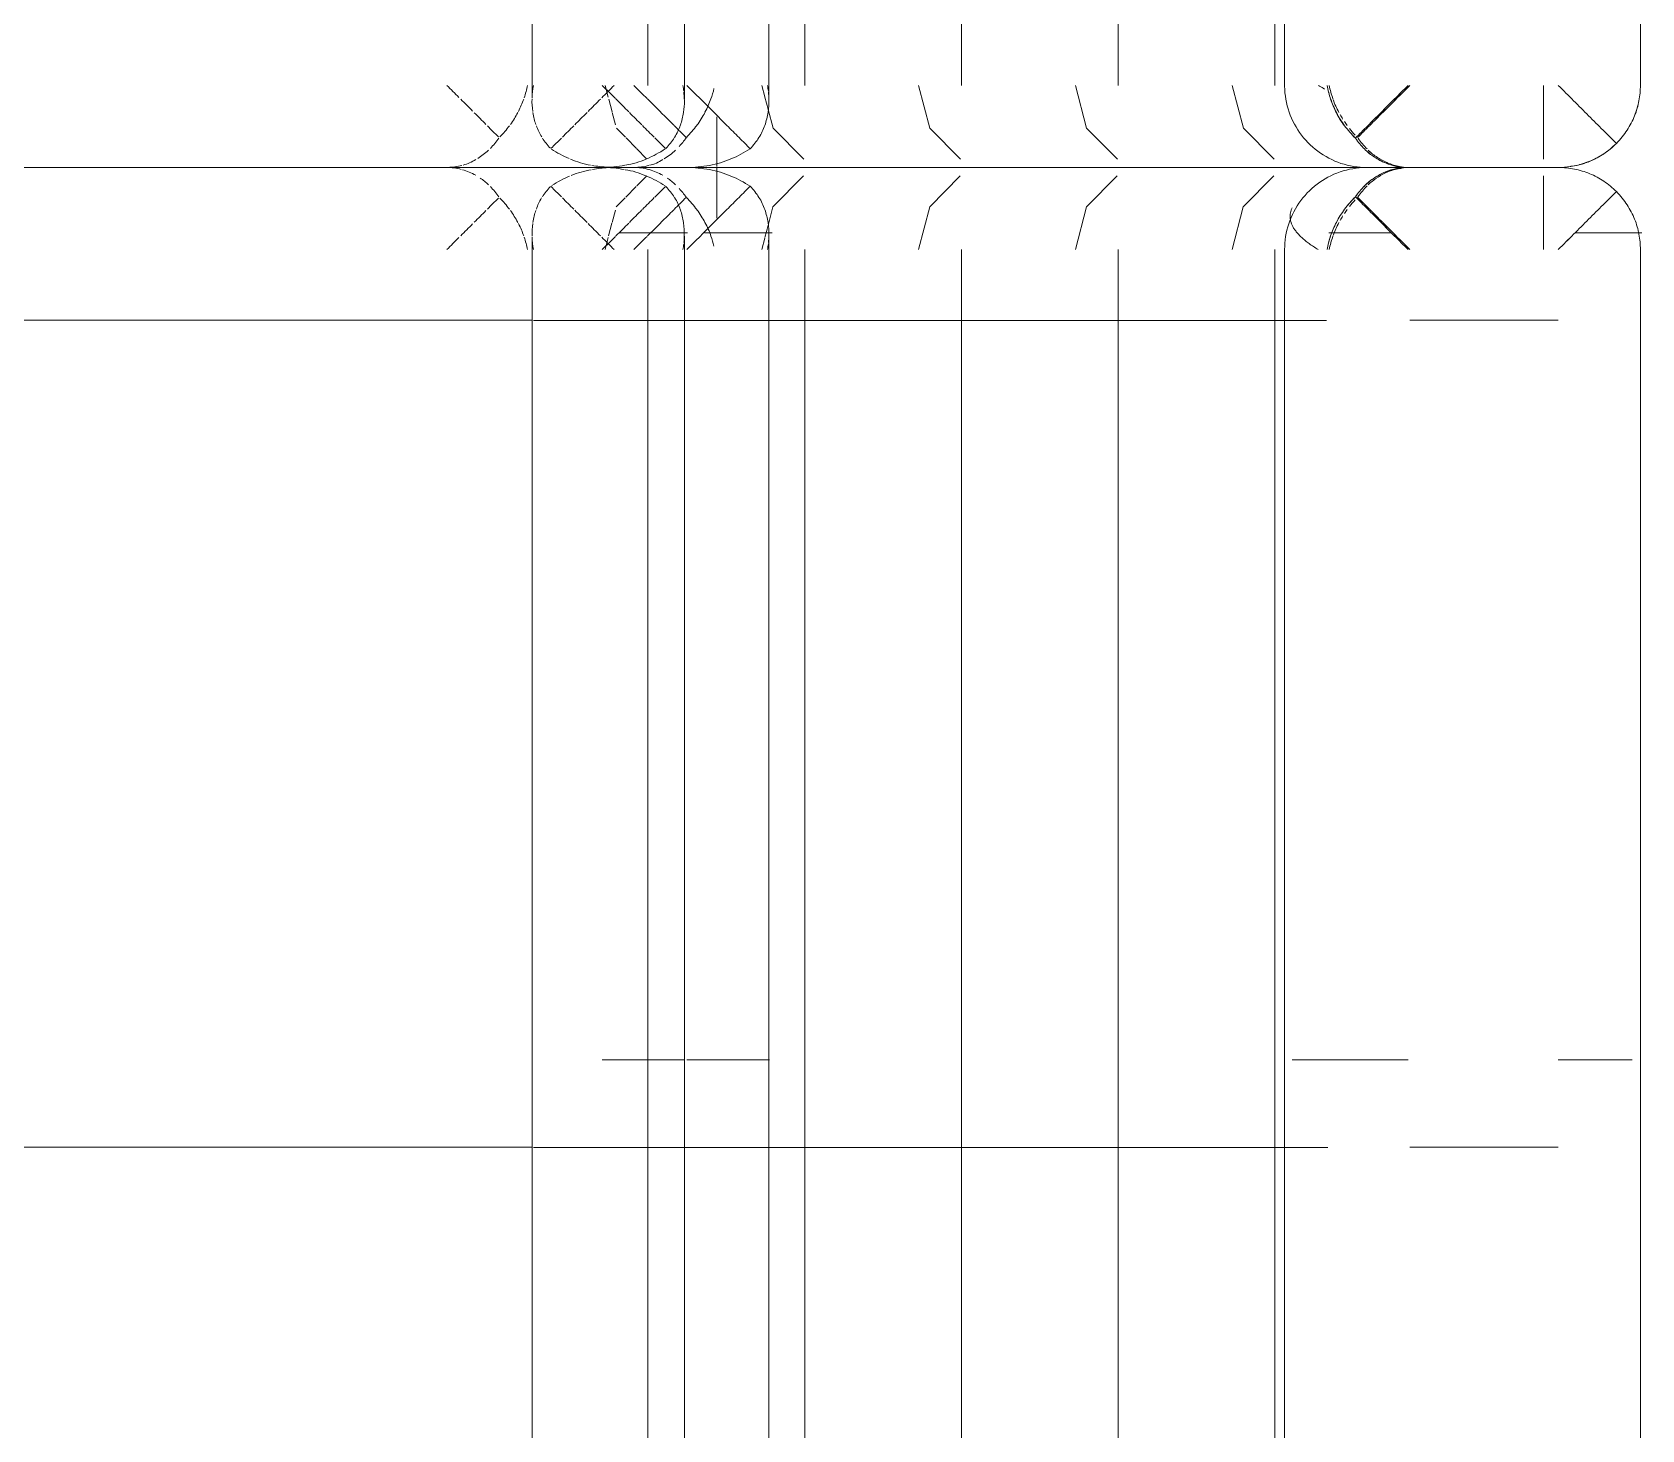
# Model space of a CAD drawing. Header units: inches. Extents: x 11834 to 13024, y -8101 to -6934.
# Drawn here: x 12374.91 to 12389.62, y -7345.53 to -7332.76 of the extents above; entities that cross this region are included whole.
import ezdxf

# ---------------------------------------------------------------- set-up
doc = ezdxf.new("R2010")
doc.units = ezdxf.units.IN
doc.header["$MEASUREMENT"] = 0
doc.layers.add('I-FURN', color=30, linetype='Continuous', lineweight=9)
pattern_1 = [(270, (7274.035, 441.593), (7.554, 5e-16), []), (0, (7274.035, 441.593), (0, 1.432), [])]
pattern_2 = [(270, (7274.035, 12374.912), (7.554, 5e-16), []), (0, (7274.035, 12374.912), (0, 7.554), [])]

# ---------------------------------------------------------------- blocks, each defined once
blk = doc.blocks.new('FP_1_230-FIRST FLOOR POWER _ SIGNAL')
at = {"layer": 'I-FURN'}
for p, q in [((23.586, -11.443), (0.785, -11.443)), ((6.992, -11.802), (6.992, -11.511)), ((14.547, -11.802), (14.547, -11.511)), ((22.101, -11.802), (22.101, -11.511))]:
    blk.add_line(p, q, dxfattribs=at)
blk = doc.blocks.new('FP_1_232-FIRST FLOOR POWER _ SIGNAL')
at = {"layer": 'I-FURN'}
for p, q in [((6.992, -14.333), (6.992, -13.943)), ((14.547, -14.333), (14.547, -13.943)), ((22.101, -14.333), (22.101, -13.943)), ((6.992, -14.618), (6.992, -14.333)), ((14.547, -14.618), (14.547, -14.333)), ((22.101, -14.618), (22.101, -14.333)), ((0.785, -14.693), (23.586, -14.693))]:
    blk.add_line(p, q, dxfattribs=at)
blk = doc.blocks.new('FP_1_235-FIRST FLOOR POWER _ SIGNAL')
at = {"layer": 'I-FURN'}
for p, q in [((0.772, -11.773), (0.779, -11.762)), ((0.779, -11.762), (0.785, -11.751)), ((0.752, -11.808), (0.759, -11.796)), ((0.759, -11.796), (0.766, -11.785)), ((0.766, -11.785), (0.772, -11.773))]:
    blk.add_line(p, q, dxfattribs=at)
at = {"layer": 'I-FURN', "flags": 128}
blk.add_lwpolyline([(0.035, -12.193), (0.036, -12.163), (0.038, -12.133), (0.041, -12.104), (0.045, -12.074), (0.05, -12.044), (0.057, -12.015), (0.064, -11.986), (0.073, -11.957), (0.083, -11.929), (0.094, -11.901), (0.107, -11.874), (0.12, -11.847), (0.134, -11.821), (0.15, -11.795), (0.166, -11.77), (0.184, -11.745), (0.202, -11.722), (0.221, -11.699), (0.242, -11.677), (0.263, -11.655), (0.285, -11.635), (0.307, -11.615), (0.331, -11.597), (0.355, -11.579), (0.38, -11.562), (0.405, -11.547), (0.432, -11.532), (0.458, -11.518), (0.486, -11.506), (0.513, -11.494), (0.542, -11.484), (0.57, -11.475), (0.599, -11.467), (0.628, -11.46), (0.658, -11.454), (0.687, -11.45), (0.717, -11.446), (0.747, -11.444), (0.777, -11.443), (0.785, -11.443)], dxfattribs=at)
blk = doc.blocks.new('FP_1_236-FIRST FLOOR POWER _ SIGNAL')
at = {"layer": 'I-FURN'}
for p, q in [((0.035, -12.571), (0.035, -13.943)), ((0.395, -13.809), (0.11, -13.809)), ((0.785, -13.809), (0.395, -13.809))]:
    blk.add_line(p, q, dxfattribs=at)
blk = doc.blocks.new('FP_1_237-FIRST FLOOR POWER _ SIGNAL')
at = {"layer": 'I-FURN'}
for p, q in [((-23.224, -14.333), (-23.224, -13.943)), ((-15.67, -14.333), (-15.67, -13.943)), ((-8.116, -14.333), (-8.116, -13.943)), ((-0.562, -14.378), (-0.562, -14.103)), ((-23.224, -14.618), (-23.224, -14.333)), ((-15.67, -14.618), (-15.67, -14.333)), ((-8.116, -14.618), (-8.116, -14.333)), ((-0.562, -14.59), (-0.562, -14.378)), ((-23.516, -14.693), (-0.715, -14.693)), ((-0.562, -14.706), (-0.562, -14.59))]:
    blk.add_line(p, q, dxfattribs=at)
blk = doc.blocks.new('FP_1_238-FIRST FLOOR POWER _ SIGNAL')
at = {"layer": 'I-FURN'}
for p, q in [((-23.224, -11.943), (-23.224, -11.802)), ((-15.67, -11.943), (-15.67, -11.802)), ((-8.116, -11.943), (-8.116, -11.802)), ((-0.562, -12.068), (-0.562, -11.846)), ((-23.224, -12.219), (-23.224, -11.943)), ((-15.67, -12.219), (-15.67, -11.943)), ((-8.116, -12.219), (-8.116, -11.943)), ((-0.562, -12.411), (-0.562, -12.068)), ((-23.224, -12.571), (-23.224, -12.219)), ((-15.67, -12.571), (-15.67, -12.219)), ((-8.116, -12.571), (-8.116, -12.219))]:
    blk.add_line(p, q, dxfattribs=at)
blk = doc.blocks.new('FP_1_239-FIRST FLOOR POWER _ SIGNAL')
at = {"layer": 'I-FURN'}
for p, q in [((-0.715, -11.443), (-23.516, -11.443)), ((-23.224, -11.802), (-23.224, -11.511)), ((-15.67, -11.802), (-15.67, -11.511)), ((-8.116, -11.802), (-8.116, -11.511))]:
    blk.add_line(p, q, dxfattribs=at)
blk = doc.blocks.new('FP_1_242-FIRST FLOOR POWER _ SIGNAL')
at = {"layer": 'I-FURN'}
for p, q in [((0.035, -13.943), (0.035, -12.571)), ((-0.325, -13.809), (-0.715, -13.809)), ((-0.04, -13.809), (-0.325, -13.809))]:
    blk.add_line(p, q, dxfattribs=at)
blk = doc.blocks.new('FP_1_243-FIRST FLOOR POWER _ SIGNAL')
at = {"layer": 'I-FURN'}
for p, q in [((-0.626, -11.623), (-0.619, -11.615)), ((-0.619, -11.615), (-0.612, -11.607)), ((-0.612, -11.607), (-0.606, -11.599)), ((-0.606, -11.599), (-0.599, -11.592)), ((-0.599, -11.592), (-0.592, -11.585)), ((-0.592, -11.585), (-0.585, -11.579)), ((-0.585, -11.579), (-0.578, -11.572)), ((-0.578, -11.572), (-0.572, -11.566)), ((-0.572, -11.566), (-0.565, -11.56)), ((-0.565, -11.56), (-0.558, -11.554)), ((-0.558, -11.554), (-0.552, -11.549)), ((-0.552, -11.549), (-0.545, -11.544)), ((-0.545, -11.544), (-0.538, -11.539)), ((-0.538, -11.539), (-0.531, -11.534)), ((-0.531, -11.534), (-0.525, -11.529)), ((-0.525, -11.529), (-0.518, -11.525)), ((-0.518, -11.525), (-0.512, -11.521)), ((-0.512, -11.521), (-0.505, -11.518)), ((-0.505, -11.518), (-0.498, -11.514)), ((-0.498, -11.514), (-0.492, -11.511)), ((-0.492, -11.511), (-0.485, -11.508)), ((-0.485, -11.508), (-0.479, -11.505)), ((-0.479, -11.505), (-0.472, -11.503)), ((-0.472, -11.503), (-0.466, -11.501)), ((-0.466, -11.501), (-0.459, -11.499)), ((-0.459, -11.499), (-0.453, -11.497)), ((-0.453, -11.497), (-0.446, -11.496)), ((-0.446, -11.496), (-0.44, -11.495)), ((-0.44, -11.495), (-0.433, -11.494)), ((-0.433, -11.494), (-0.427, -11.493)), ((-0.427, -11.493), (-0.421, -11.493)), ((-0.421, -11.493), (-0.414, -11.492)), ((-0.414, -11.492), (-0.408, -11.492)), ((-0.408, -11.492), (-0.402, -11.493)), ((-0.402, -11.493), (-0.395, -11.493)), ((-0.395, -11.493), (-0.389, -11.494)), ((-0.389, -11.494), (-0.383, -11.495)), ((-0.383, -11.495), (-0.377, -11.497)), ((-0.377, -11.497), (-0.371, -11.498)), ((-0.371, -11.498), (-0.365, -11.5)), ((-0.365, -11.5), (-0.358, -11.502)), ((-0.358, -11.502), (-0.352, -11.504)), ((-0.352, -11.504), (-0.346, -11.507)), ((-0.346, -11.507), (-0.34, -11.51)), ((-0.34, -11.51), (-0.334, -11.513)), ((-0.715, -11.749), (-0.708, -11.738)), ((-0.708, -11.738), (-0.701, -11.727)), ((-0.701, -11.727), (-0.694, -11.716)), ((-0.694, -11.716), (-0.687, -11.706)), ((-0.687, -11.706), (-0.681, -11.696)), ((-0.681, -11.696), (-0.674, -11.686)), ((-0.674, -11.686), (-0.667, -11.676)), ((-0.667, -11.676), (-0.66, -11.666)), ((-0.66, -11.666), (-0.653, -11.657)), ((-0.653, -11.657), (-0.646, -11.648)), ((-0.646, -11.648), (-0.64, -11.639)), ((-0.64, -11.639), (-0.633, -11.631)), ((-0.633, -11.631), (-0.626, -11.623))]:
    blk.add_line(p, q, dxfattribs=at)
at = {"layer": 'I-FURN', "flags": 128}
blk.add_lwpolyline([(-0.715, -11.443), (-0.685, -11.444), (-0.655, -11.445), (-0.625, -11.448), (-0.595, -11.452), (-0.566, -11.458), (-0.537, -11.464), (-0.508, -11.472), (-0.479, -11.481), (-0.451, -11.491), (-0.423, -11.502), (-0.395, -11.514), (-0.369, -11.528), (-0.342, -11.542), (-0.316, -11.557), (-0.291, -11.574), (-0.267, -11.591), (-0.243, -11.61), (-0.22, -11.629), (-0.198, -11.649), (-0.177, -11.67), (-0.156, -11.692), (-0.137, -11.715), (-0.118, -11.739), (-0.1, -11.763), (-0.084, -11.788), (-0.068, -11.813), (-0.053, -11.839), (-0.04, -11.866), (-0.027, -11.893), (-0.016, -11.921), (-0.006, -11.949), (0.004, -11.978), (0.012, -12.007), (0.019, -12.036), (0.024, -12.065), (0.029, -12.095), (0.032, -12.125), (0.034, -12.155), (0.035, -12.185), (0.035, -12.193)], dxfattribs=at)
blk = doc.blocks.new('FP_1_245-FIRST FLOOR POWER _ SIGNAL')
at = {"layer": 'I-FURN'}
for p, q in [((6.992, -6.313), (6.992, -5.981)), ((14.547, -6.313), (14.547, -5.981)), ((22.101, -6.313), (22.101, -5.981)), ((6.992, -6.582), (6.992, -6.313)), ((14.547, -6.582), (14.547, -6.313)), ((22.101, -6.582), (22.101, -6.313)), ((6.992, -6.736), (6.992, -6.582)), ((14.547, -6.736), (14.547, -6.582)), ((22.101, -6.736), (22.101, -6.582)), ((0.643, -6.731), (23.728, -6.731))]:
    blk.add_line(p, q, dxfattribs=at)
blk = doc.blocks.new('FP_1_246-FIRST FLOOR POWER _ SIGNAL')
at = {"layer": 'I-FURN'}
for p, q in [((0.035, 13.943), (0.035, -5.981)), ((0.216, -6.255), (0.043, -6.255)), ((0.499, -6.255), (0.216, -6.255))]:
    blk.add_line(p, q, dxfattribs=at)
blk = doc.blocks.new('FP_1_248-FIRST FLOOR POWER _ SIGNAL')
at = {"layer": 'I-FURN'}
for p, q in [((-23.224, -6.313), (-23.224, -5.981)), ((-15.67, -6.313), (-15.67, -5.981)), ((-8.116, -6.313), (-8.116, -5.981)), ((-0.562, -6.456), (-0.562, -6.141)), ((-23.224, -6.582), (-23.224, -6.313)), ((-15.67, -6.582), (-15.67, -6.313)), ((-8.116, -6.582), (-8.116, -6.313)), ((-0.562, -6.678), (-0.562, -6.456)), ((-23.224, -6.736), (-23.224, -6.582)), ((-15.67, -6.736), (-15.67, -6.582)), ((-8.116, -6.736), (-8.116, -6.582)), ((-23.658, -6.731), (-0.573, -6.731)), ((-0.562, -6.76), (-0.562, -6.678))]:
    blk.add_line(p, q, dxfattribs=at)
blk = doc.blocks.new('FP_1_251-FIRST FLOOR POWER _ SIGNAL')
at = {"layer": 'I-FURN'}
for p, q in [((0.035, -5.981), (0.035, 13.943)), ((-0.146, -6.255), (-0.429, -6.255)), ((0.028, -6.255), (-0.146, -6.255))]:
    blk.add_line(p, q, dxfattribs=at)
blk = doc.blocks.new('FP_1_252-FIRST FLOOR POWER _ SIGNAL')
at = {"layer": 'I-FURN'}
blk.add_line((-0.6, -4.567), (-23.63, -4.567), dxfattribs=at)
blk = doc.blocks.new('FP_1_253-FIRST FLOOR POWER _ SIGNAL')
at = {"layer": 'I-FURN'}
for p, q in [((-23.224, -14.083), (-23.224, -13.945)), ((-15.67, -14.333), (-15.67, -13.943)), ((-8.116, -14.037), (-8.116, -13.943)), ((-23.224, -14.22), (-23.224, -14.086)), ((-8.116, -14.308), (-8.116, -14.053)), ((-0.562, -14.22), (-0.562, -14.103)), ((-23.224, -14.333), (-23.224, -14.224)), ((-0.562, -14.351), (-0.562, -14.22)), ((-23.224, -14.474), (-23.224, -14.356)), ((-15.67, -14.572), (-15.67, -14.352)), ((-8.116, -14.618), (-8.116, -14.352)), ((-0.562, -14.472), (-0.562, -14.378)), ((-23.224, -14.572), (-23.224, -14.477)), ((-0.562, -14.571), (-0.562, -14.474)), ((-23.516, -14.693), (-0.715, -14.693)), ((-23.224, -14.618), (-23.224, -14.574)), ((-0.562, -14.64), (-0.562, -14.59)), ((-0.562, -14.676), (-0.562, -14.64)), ((-0.562, -14.706), (-0.562, -14.676))]:
    blk.add_line(p, q, dxfattribs=at)
blk = doc.blocks.new('FP_1_254-FIRST FLOOR POWER _ SIGNAL')
at = {"layer": 'I-FURN'}
for p, q in [((-0.715, -5.234), (-0.605, -5.262)), ((-0.59, -5.266), (-0.473, -5.297)), ((-0.467, -5.299), (-0.354, -5.328)), ((-0.325, -5.336), (-0.241, -5.418)), ((-0.235, -5.424), (-0.139, -5.518)), ((0.035, -5.981), (0.035, -5.317)), ((-0.133, -5.524), (-0.04, -5.615)), ((0.035, -12.235), (0.035, -5.981)), ((-0.715, -6.666), (-0.612, -6.693)), ((-0.605, -6.695), (-0.496, -6.723)), ((-0.495, -6.723), (-0.325, -6.768)), ((-0.325, -6.768), (-0.04, -7.047)), ((-0.715, -8.098), (-0.325, -8.2)), ((-0.325, -8.2), (-0.04, -8.479)), ((-0.715, -9.531), (-0.325, -9.632)), ((-0.325, -9.632), (-0.04, -9.912)), ((-0.715, -10.963), (-0.325, -11.065)), ((-0.325, -11.065), (-0.04, -11.344)), ((0.035, -12.571), (0.035, -12.235)), ((0.035, -12.587), (0.035, -12.583))]:
    blk.add_line(p, q, dxfattribs=at)
blk = doc.blocks.new('FP_1_255-FIRST FLOOR POWER _ SIGNAL')
at = {"layer": 'I-FURN'}
for p, q in [((0.035, -13.943), (0.035, -12.587)), ((-0.605, -13.809), (-0.704, -13.809)), ((-0.444, -13.809), (-0.558, -13.809)), ((-0.325, -13.809), (-0.419, -13.809)), ((-0.198, -13.809), (-0.289, -13.809)), ((-0.102, -13.809), (-0.17, -13.809)), ((-0.04, -13.809), (-0.083, -13.809))]:
    blk.add_line(p, q, dxfattribs=at)
blk = doc.blocks.new('FP_1_258-FIRST FLOOR POWER _ SIGNAL')
at = {"layer": 'I-FURN'}
for p, q in [((-23.224, -11.863), (-23.224, -11.831)), ((-23.224, -11.915), (-23.224, -11.863)), ((-15.67, -11.906), (-15.67, -11.871)), ((-23.224, -11.967), (-23.224, -11.917)), ((-23.224, -12.087), (-23.224, -11.992)), ((-15.67, -11.967), (-15.67, -11.928)), ((-15.67, -12.071), (-15.67, -12.007)), ((-8.116, -12.241), (-8.116, -11.991)), ((-0.562, -11.951), (-0.562, -11.916)), ((-0.562, -12.037), (-0.562, -11.991)), ((-0.562, -12.089), (-0.562, -12.038)), ((-23.224, -12.202), (-23.224, -12.092)), ((-23.224, -12.241), (-23.224, -12.205)), ((-15.67, -12.241), (-15.67, -12.089)), ((-0.562, -12.201), (-0.562, -12.091)), ((-0.562, -12.321), (-0.562, -12.202)), ((-23.224, -12.322), (-23.224, -12.241)), ((-23.224, -12.445), (-23.224, -12.324)), ((-15.67, -12.571), (-15.67, -12.244)), ((-8.116, -12.571), (-8.116, -12.241)), ((-0.562, -12.418), (-0.562, -12.322)), ((-23.224, -12.571), (-23.224, -12.448))]:
    blk.add_line(p, q, dxfattribs=at)
blk = doc.blocks.new('FP_1_259-FIRST FLOOR POWER _ SIGNAL')
at = {"layer": 'I-FURN'}
blk.add_line((23.7, -4.567), (0.671, -4.567), dxfattribs=at)
blk = doc.blocks.new('FP_1_260-FIRST FLOOR POWER _ SIGNAL')
at = {"layer": 'I-FURN'}
for p, q in [((6.992, -14.333), (6.992, -13.943)), ((14.547, -14.027), (14.547, -13.943)), ((22.101, -14.053), (22.101, -13.943)), ((14.547, -14.333), (14.547, -14.053)), ((22.101, -14.21), (22.101, -14.083)), ((22.101, -14.333), (22.101, -14.22)), ((6.992, -14.474), (6.992, -14.352)), ((14.547, -14.613), (14.547, -14.352)), ((22.101, -14.463), (22.101, -14.352)), ((6.992, -14.572), (6.992, -14.502)), ((22.101, -14.564), (22.101, -14.474)), ((0.785, -14.693), (23.586, -14.693)), ((22.101, -14.618), (22.101, -14.572))]:
    blk.add_line(p, q, dxfattribs=at)
blk = doc.blocks.new('FP_1_261-FIRST FLOOR POWER _ SIGNAL')
at = {"layer": 'I-FURN'}
for p, q in [((0.544, -5.298), (0.66, -5.267)), ((0.676, -5.263), (0.785, -5.234)), ((0.035, -5.317), (0.035, -5.981)), ((0.209, -5.521), (0.306, -5.426)), ((0.312, -5.42), (0.395, -5.337)), ((0.425, -5.329), (0.537, -5.3)), ((0.115, -5.613), (0.204, -5.525)), ((0.035, -5.981), (0.035, -12.235)), ((0.395, -6.769), (0.566, -6.724)), ((0.569, -6.723), (0.676, -6.695)), ((0.681, -6.694), (0.785, -6.666)), ((0.11, -7.05), (0.395, -6.769)), ((0.11, -8.482), (0.395, -8.202)), ((0.395, -8.202), (0.785, -8.098)), ((0.395, -9.634), (0.785, -9.531)), ((0.11, -9.915), (0.395, -9.634)), ((0.395, -11.066), (0.785, -10.963)), ((0.11, -11.347), (0.395, -11.066)), ((0.035, -12.235), (0.035, -12.571)), ((0.035, -12.583), (0.035, -12.587))]:
    blk.add_line(p, q, dxfattribs=at)
blk = doc.blocks.new('FP_1_262-FIRST FLOOR POWER _ SIGNAL')
at = {"layer": 'I-FURN'}
for p, q in [((0.035, -12.587), (0.035, -13.943)), ((0.153, -13.809), (0.11, -13.809)), ((0.24, -13.809), (0.172, -13.809)), ((0.359, -13.809), (0.268, -13.809)), ((0.489, -13.809), (0.395, -13.809)), ((0.628, -13.809), (0.514, -13.809)), ((0.774, -13.809), (0.676, -13.809))]:
    blk.add_line(p, q, dxfattribs=at)
blk = doc.blocks.new('FP_1_266-FIRST FLOOR POWER _ SIGNAL')
at = {"layer": 'I-FURN'}
for p, q in [((6.992, -5.541), (6.992, -5.209)), ((14.547, -5.541), (14.547, -5.209)), ((22.101, -5.541), (22.101, -5.209)), ((6.992, -5.81), (6.992, -5.541)), ((14.547, -5.81), (14.547, -5.541)), ((22.101, -5.81), (22.101, -5.541)), ((6.992, -5.964), (6.992, -5.81)), ((14.547, -5.964), (14.547, -5.81)), ((22.101, -5.964), (22.101, -5.81)), ((0.662, -5.959), (23.709, -5.959))]:
    blk.add_line(p, q, dxfattribs=at)
blk = doc.blocks.new('FP_1_268-FIRST FLOOR POWER _ SIGNAL')
at = {"layer": 'I-FURN'}
blk.add_line((0.035, 13.943), (0.035, -5.209), dxfattribs=at)
blk = doc.blocks.new('FP_1_270-FIRST FLOOR POWER _ SIGNAL')
at = {"layer": 'I-FURN'}
for p, q in [((-23.224, -5.541), (-23.224, -5.209)), ((-15.67, -5.541), (-15.67, -5.209)), ((-8.116, -5.541), (-8.116, -5.209)), ((-0.562, -5.684), (-0.562, -5.368)), ((-23.224, -5.81), (-23.224, -5.541)), ((-15.67, -5.81), (-15.67, -5.541)), ((-8.116, -5.81), (-8.116, -5.541)), ((-0.562, -5.905), (-0.562, -5.684)), ((-23.224, -5.964), (-23.224, -5.81)), ((-15.67, -5.964), (-15.67, -5.81)), ((-8.116, -5.964), (-8.116, -5.81)), ((-23.639, -5.959), (-0.592, -5.959)), ((-0.562, -5.988), (-0.562, -5.905))]:
    blk.add_line(p, q, dxfattribs=at)
blk = doc.blocks.new('FP_1_273-FIRST FLOOR POWER _ SIGNAL')
at = {"layer": 'I-FURN'}
blk.add_line((0.035, -5.209), (0.035, 13.943), dxfattribs=at)
blk = doc.blocks.new('Kimball - Villa - Lounges Privacy Back Without Arms - K602FPB-V229-FIRST FLOOR POWER _ SIGNAL')
at = {"layer": 'I-FURN'}
h = blk.add_hatch(dxfattribs=at)
h.set_pattern_fill('FP1_12', color=256, style=0, pattern_type=2)
h.set_pattern_definition(pattern_2)
h.paths.add_polyline_path([(-23.516, 11.443), (-23.516, -4.567), (-0.715, -4.567), (-0.715, 13.943), (-23.516, 13.943), (-23.516, 13.693)], flags=0)
h.paths.add_polyline_path([(-23.391, 11.443), (-23.391, 13.693), (-21.141, 13.693), (-21.141, 11.443), (-23.144, 11.443)], flags=0)
h = blk.add_hatch(dxfattribs=at)
h.set_pattern_fill('FP1_12', color=256, style=0, pattern_type=2)
h.set_pattern_definition(pattern_2)
h.paths.add_polyline_path([(0.785, 13.943), (0.785, -4.567), (23.586, -4.567), (23.586, 13.943), (1.15, 13.943)], flags=0)
h.paths.add_polyline_path([(21.141, 11.443), (21.141, 13.693), (23.391, 13.693), (23.391, 11.443)], flags=0)
h = blk.add_hatch(dxfattribs=at)
h.set_pattern_fill('FP1_11', color=256, style=0, pattern_type=2)
h.set_pattern_definition(pattern_1)
h.paths.add_polyline_path([(-23.516, -11.844), (-23.516, -11.851), (-23.391, -11.829), (-23.391, -11.443), (-21.141, -11.443), (-21.141, -11.851), (-0.715, -11.826), (-0.715, -4.58), (-23.516, -4.58), (-23.516, -11.831)], flags=0)
h = blk.add_hatch(dxfattribs=at)
h.set_pattern_fill('FP1_11', color=256, style=0, pattern_type=2)
h.set_pattern_definition(pattern_1)
h.paths.add_polyline_path([(0.785, -11.851), (21.141, -11.831), (21.141, -11.443), (23.391, -11.443), (23.391, -11.851), (23.586, -11.831), (23.586, -4.58), (0.785, -4.58), (0.785, -11.844)], flags=0)
h = blk.add_hatch(dxfattribs=at)
h.set_pattern_fill('FP1_12', color=256, style=0, pattern_type=2)
h.set_pattern_definition(pattern_2)
h.paths.add_polyline_path([(-23.516, -12.587), (-23.516, -13.943), (-0.715, -13.943), (-0.731, -12.587), (-21.141, -12.587), (-21.141, -13.693), (-23.391, -13.693), (-23.391, -12.587)], flags=0)
h = blk.add_hatch(dxfattribs=at)
h.set_pattern_fill('FP1_12', color=256, style=0, pattern_type=2)
h.set_pattern_definition(pattern_2)
h.paths.add_polyline_path([(0.785, -13.943), (23.586, -13.943), (23.57, -12.587), (23.391, -12.587), (23.391, -13.693), (21.141, -13.693), (21.141, -12.587), (0.785, -12.587), (0.785, -13.189)], flags=0)
for points in [[(-0.715, -3.789), (-0.678, -3.826), (-0.641, -3.863), (-0.604, -3.899)], [(0.035, -3.789), (0.035, -3.833), (0.029, -3.877), (0.018, -3.92)], [(0.053, -3.924), (0.042, -3.884), (0.037, -3.842), (0.036, -3.801)], [(0.675, -3.899), (0.711, -3.863), (0.748, -3.826), (0.785, -3.789)], [(-0.589, -3.915), (-0.552, -3.952), (-0.516, -3.988), (-0.48, -4.024)], [(0.015, -3.93), (0.003, -3.972), (-0.015, -4.013), (-0.036, -4.053)], [(0.107, -4.053), (0.086, -4.016), (0.067, -3.978), (0.057, -3.939)], [(0.55, -4.024), (0.586, -3.988), (0.623, -3.952), (0.659, -3.915)], [(-0.465, -4.039), (-0.429, -4.075), (-0.393, -4.111), (-0.359, -4.145)], [(-0.062, -4.093), (-0.08, -4.12), (-0.099, -4.146), (-0.123, -4.169)], [(0.193, -4.169), (0.164, -4.138), (0.139, -4.104), (0.117, -4.07)], [(0.429, -4.145), (0.464, -4.11), (0.5, -4.075), (0.535, -4.039)], [(-0.345, -4.159), (-0.311, -4.193), (-0.278, -4.227), (-0.245, -4.259)], [(-0.14, -4.187), (-0.168, -4.214), (-0.199, -4.239), (-0.232, -4.263)], [(0.302, -4.263), (0.269, -4.24), (0.238, -4.214), (0.21, -4.187)], [(0.315, -4.259), (0.348, -4.227), (0.381, -4.193), (0.415, -4.159)], [(-0.358, -4.369), (-0.393, -4.395), (-0.429, -4.416), (-0.466, -4.436)], [(-0.245, -4.274), (-0.278, -4.305), (-0.311, -4.334), (-0.346, -4.36)], [(0.416, -4.36), (0.381, -4.334), (0.348, -4.305), (0.315, -4.274)], [(0.536, -4.436), (0.5, -4.417), (0.463, -4.396), (0.428, -4.37)], [(-0.601, -4.495), (-0.639, -4.508), (-0.677, -4.518), (-0.715, -4.525)], [(-0.478, -4.443), (-0.515, -4.462), (-0.552, -4.479), (-0.59, -4.491)], [(0.66, -4.491), (0.622, -4.478), (0.585, -4.461), (0.548, -4.443)], [(0.785, -4.525), (0.747, -4.518), (0.709, -4.508), (0.671, -4.495)], [(-0.715, -4.58), (-0.676, -4.573), (-0.638, -4.569), (-0.6, -4.567)], [(-0.591, -4.567), (-0.553, -4.566), (-0.515, -4.568), (-0.477, -4.573)], [(-0.346, -4.606), (-0.311, -4.618), (-0.276, -4.633), (-0.243, -4.654)], [(-0.233, -4.661), (-0.201, -4.682), (-0.17, -4.707), (-0.14, -4.735)], [(0.211, -4.734), (0.24, -4.706), (0.271, -4.682), (0.303, -4.661)], [(0.314, -4.655), (0.347, -4.635), (0.381, -4.618), (0.416, -4.606)], [(0.547, -4.573), (0.585, -4.568), (0.623, -4.564), (0.661, -4.567)], [(0.671, -4.567), (0.709, -4.569), (0.747, -4.573), (0.785, -4.58)], [(-0.243, -4.845), (-0.276, -4.878), (-0.311, -4.913), (-0.347, -4.949)], [(-0.14, -4.742), (-0.17, -4.771), (-0.201, -4.803), (-0.234, -4.835)], [(-0.044, -4.91), (-0.068, -4.853), (-0.097, -4.8), (-0.129, -4.749)], [(0.202, -4.745), (0.169, -4.795), (0.141, -4.85), (0.116, -4.906)], [(0.304, -4.835), (0.271, -4.803), (0.24, -4.771), (0.211, -4.742)], [(0.417, -4.949), (0.381, -4.913), (0.346, -4.877), (0.313, -4.845)], [(0.015, -5.108), (0.003, -5.045), (-0.012, -4.982), (-0.038, -4.925)], [(0.111, -4.918), (0.087, -4.977), (0.066, -5.038), (0.056, -5.102)], [(-0.477, -5.079), (-0.514, -5.116), (-0.552, -5.154), (-0.59, -5.192)], [(0.034, -5.262), (0.031, -5.214), (0.025, -5.167), (0.017, -5.12)], [(0.054, -5.112), (0.045, -5.161), (0.041, -5.212), (0.038, -5.262)], [(0.66, -5.192), (0.622, -5.154), (0.585, -5.116), (0.547, -5.079)], [(-0.602, -5.204), (-0.639, -5.241), (-0.677, -5.279), (-0.715, -5.317)], [(-0.596, -5.328), (-0.635, -5.288), (-0.675, -5.248), (-0.715, -5.209)], [(0.017, -5.408), (0.029, -5.343), (0.035, -5.277), (0.035, -5.209)], [(0.035, -5.317), (0.035, -5.298), (0.035, -5.28), (0.034, -5.262)], [(0.035, -5.215), (0.036, -5.283), (0.044, -5.348), (0.055, -5.414)], [(0.037, -5.262), (0.036, -5.279), (0.035, -5.295), (0.035, -5.312)], [(0.785, -5.209), (0.745, -5.248), (0.705, -5.288), (0.666, -5.328)], [(0.785, -5.317), (0.747, -5.279), (0.709, -5.241), (0.672, -5.204)], [(-0.473, -5.451), (-0.511, -5.412), (-0.551, -5.373), (-0.59, -5.333)], [(-0.04, -5.606), (-0.016, -5.546), (0.006, -5.483), (0.015, -5.417)], [(0.056, -5.421), (0.069, -5.486), (0.085, -5.551), (0.112, -5.61)], [(0.661, -5.333), (0.621, -5.373), (0.582, -5.412), (0.543, -5.451)], [(-0.715, -5.498), (-0.674, -5.539), (-0.634, -5.579), (-0.594, -5.619)], [(-0.24, -5.683), (-0.275, -5.649), (-0.311, -5.612), (-0.348, -5.575)], [(0.035, -5.498), (0.035, -5.545), (0.029, -5.589), (0.017, -5.634)], [(0.053, -5.634), (0.041, -5.59), (0.036, -5.546), (0.035, -5.501)], [(0.419, -5.575), (0.381, -5.612), (0.344, -5.65), (0.311, -5.683)], [(0.664, -5.619), (0.704, -5.579), (0.745, -5.539), (0.785, -5.498)], [(-0.59, -5.623), (-0.55, -5.663), (-0.511, -5.703), (-0.471, -5.742)], [(-0.138, -5.785), (-0.169, -5.755), (-0.202, -5.722), (-0.236, -5.688)], [(-0.133, -5.782), (-0.098, -5.73), (-0.07, -5.673), (-0.044, -5.614)], [(0.016, -5.638), (0.004, -5.681), (-0.015, -5.722), (-0.036, -5.762)], [(0.107, -5.762), (0.084, -5.723), (0.064, -5.683), (0.055, -5.64)], [(0.115, -5.616), (0.139, -5.675), (0.17, -5.731), (0.205, -5.784)], [(0.306, -5.688), (0.272, -5.722), (0.239, -5.755), (0.208, -5.785)], [(0.541, -5.742), (0.581, -5.703), (0.621, -5.663), (0.661, -5.623)], [(-0.468, -5.745), (-0.428, -5.785), (-0.389, -5.824), (-0.352, -5.861)], [(-0.35, -5.921), (-0.312, -5.908), (-0.274, -5.893), (-0.24, -5.869)], [(-0.349, -5.864), (-0.311, -5.902), (-0.275, -5.939), (-0.239, -5.974)], [(-0.236, -5.866), (-0.202, -5.845), (-0.169, -5.819), (-0.138, -5.789)], [(-0.062, -5.802), (-0.08, -5.829), (-0.099, -5.855), (-0.123, -5.878)], [(0.193, -5.878), (0.162, -5.846), (0.137, -5.81), (0.114, -5.773)], [(0.208, -5.789), (0.239, -5.819), (0.272, -5.845), (0.307, -5.866)], [(0.31, -5.974), (0.345, -5.939), (0.382, -5.902), (0.419, -5.864)], [(0.31, -5.869), (0.345, -5.89), (0.382, -5.908), (0.42, -5.921)], [(0.422, -5.861), (0.46, -5.823), (0.499, -5.785), (0.538, -5.745)], [(-0.715, -5.945), (-0.697, -5.948), (-0.68, -5.951), (-0.663, -5.953)], [(-0.651, -5.954), (-0.631, -5.957), (-0.612, -5.958), (-0.592, -5.958)], [(-0.591, -5.958), (-0.55, -5.959), (-0.51, -5.957), (-0.47, -5.951)], [(-0.239, -5.978), (-0.275, -6.013), (-0.312, -6.044), (-0.349, -6.072)], [(-0.155, -5.91), (-0.18, -5.933), (-0.208, -5.955), (-0.237, -5.975)], [(0.035, -5.981), (0.035, -6.051), (0.022, -6.19), (-0.037, -6.388), (-0.1, -6.506), (-0.136, -6.559)], [(0.207, -6.559), (0.17, -6.506), (0.107, -6.388), (0.048, -6.19), (0.035, -6.051), (0.035, -5.981)], [(0.307, -5.975), (0.278, -5.955), (0.25, -5.933), (0.225, -5.91)], [(0.42, -6.072), (0.382, -6.044), (0.345, -6.012), (0.31, -5.978)], [(0.54, -5.951), (0.574, -5.956), (0.608, -5.96), (0.643, -5.959)], [(0.643, -5.959), (0.649, -5.959), (0.655, -5.959), (0.661, -5.958)], [(0.662, -5.958), (0.682, -5.958), (0.702, -5.956), (0.722, -5.953)], [(0.731, -5.953), (0.749, -5.951), (0.767, -5.948), (0.785, -5.945)], [(-0.469, -6.147), (-0.509, -6.169), (-0.55, -6.188), (-0.591, -6.201)], [(-0.351, -6.073), (-0.389, -6.101), (-0.428, -6.125), (-0.468, -6.147)], [(0.538, -6.147), (0.499, -6.126), (0.459, -6.103), (0.421, -6.073)], [(-0.591, -6.201), (-0.621, -6.212), (-0.652, -6.22), (-0.683, -6.227)], [(-0.715, -6.717), (-0.697, -6.721), (-0.68, -6.723), (-0.663, -6.726)], [(-0.651, -6.727), (-0.631, -6.729), (-0.611, -6.73), (-0.591, -6.731)], [(0.661, -6.731), (0.681, -6.73), (0.702, -6.728), (0.722, -6.726)], [(0.731, -6.726), (0.749, -6.724), (0.767, -6.721), (0.785, -6.717)], [(-0.233, -12.089), (-0.305, -12.016), (-0.463, -11.901), (-0.631, -11.845), (-0.715, -11.831)], [(-0.715, -11.831), (-0.694, -11.835), (-0.673, -11.839), (-0.652, -11.844)], [(-0.715, -11.851), (-0.673, -11.858), (-0.632, -11.87), (-0.591, -11.884)], [(-0.652, -11.844), (-0.631, -11.85), (-0.61, -11.856), (-0.589, -11.863)], [(-0.589, -11.863), (-0.569, -11.87), (-0.548, -11.878), (-0.527, -11.887)], [(-0.585, -11.886), (-0.546, -11.901), (-0.507, -11.919), (-0.468, -11.938)], [(-0.527, -11.887), (-0.507, -11.896), (-0.486, -11.905), (-0.466, -11.916)], [(0.536, -11.916), (0.556, -11.905), (0.577, -11.897), (0.598, -11.89)], [(0.538, -11.938), (0.577, -11.918), (0.616, -11.899), (0.655, -11.886)], [(0.597, -11.887), (0.618, -11.878), (0.639, -11.871), (0.66, -11.865)], [(0.66, -11.863), (0.68, -11.856), (0.701, -11.851), (0.722, -11.846)], [(0.661, -11.884), (0.702, -11.87), (0.743, -11.858), (0.785, -11.851)], [(0.722, -11.844), (0.743, -11.839), (0.764, -11.835), (0.785, -11.831)], [(-0.466, -11.916), (-0.445, -11.927), (-0.425, -11.939), (-0.405, -11.951)], [(-0.448, -11.949), (-0.435, -11.957), (-0.421, -11.965), (-0.408, -11.973)], [(-0.405, -11.951), (-0.385, -11.963), (-0.365, -11.977), (-0.346, -11.991)], [(-0.384, -11.989), (-0.372, -11.997), (-0.361, -12.004), (-0.349, -12.013)], [(-0.346, -11.991), (-0.326, -12.005), (-0.307, -12.02), (-0.288, -12.037)], [(-0.321, -12.035), (-0.301, -12.051), (-0.281, -12.069), (-0.261, -12.088)], [(-0.288, -12.037), (-0.269, -12.053), (-0.251, -12.071), (-0.233, -12.089)], [(0.303, -12.089), (0.321, -12.071), (0.34, -12.053), (0.359, -12.037)], [(0.331, -12.087), (0.351, -12.069), (0.371, -12.051), (0.391, -12.035)], [(0.359, -12.037), (0.396, -12.005), (0.435, -11.973), (0.475, -11.948)], [(0.42, -12.013), (0.431, -12.005), (0.443, -11.997), (0.454, -11.989)], [(0.475, -11.951), (0.495, -11.938), (0.515, -11.926), (0.536, -11.916)], [(0.478, -11.973), (0.491, -11.965), (0.505, -11.957), (0.518, -11.95)], [(-0.715, -12.571), (-0.673, -12.529), (-0.589, -12.445), (-0.465, -12.321), (-0.344, -12.201), (-0.269, -12.125), (-0.233, -12.089)], [(-0.233, -12.089), (-0.269, -12.125), (-0.344, -12.201), (-0.465, -12.321), (-0.548, -12.404), (-0.589, -12.445)], [(-0.237, -12.11), (-0.272, -12.144), (-0.308, -12.18), (-0.345, -12.217)], [(0.035, -12.571), (0.035, -12.536), (0.028, -12.466), (-0.003, -12.362), (-0.056, -12.263), (-0.131, -12.17), (-0.196, -12.115), (-0.233, -12.089)], [(-0.134, -12.172), (-0.163, -12.142), (-0.196, -12.115), (-0.233, -12.089)], [(-0.232, -12.113), (-0.196, -12.139), (-0.163, -12.166), (-0.134, -12.196)], [(-0.059, -12.264), (-0.081, -12.232), (-0.104, -12.2), (-0.134, -12.172)], [(0.035, -12.571), (0.035, -12.536), (0.042, -12.466), (0.073, -12.363), (0.126, -12.263), (0.201, -12.17), (0.267, -12.115), (0.303, -12.089)], [(0.13, -12.264), (0.151, -12.232), (0.174, -12.2), (0.205, -12.172)], [(0.204, -12.196), (0.233, -12.166), (0.267, -12.139), (0.302, -12.114)], [(0.205, -12.172), (0.234, -12.142), (0.267, -12.115), (0.303, -12.089)], [(0.303, -12.089), (0.34, -12.125), (0.415, -12.201), (0.535, -12.321), (0.659, -12.445), (0.743, -12.529), (0.785, -12.571)], [(0.66, -12.445), (0.618, -12.404), (0.535, -12.321), (0.415, -12.201), (0.34, -12.125), (0.303, -12.089)], [(0.416, -12.217), (0.379, -12.18), (0.343, -12.144), (0.308, -12.11)], [(-0.468, -12.34), (-0.508, -12.38), (-0.548, -12.421), (-0.589, -12.461)], [(-0.349, -12.222), (-0.387, -12.259), (-0.426, -12.298), (-0.465, -12.337)], [(-0.123, -12.207), (-0.1, -12.231), (-0.08, -12.257), (-0.062, -12.283)], [(-0.006, -12.363), (-0.02, -12.329), (-0.039, -12.297), (-0.059, -12.264)], [(0.077, -12.363), (0.091, -12.329), (0.109, -12.297), (0.13, -12.264)], [(0.127, -12.29), (0.146, -12.261), (0.167, -12.232), (0.193, -12.207)], [(0.536, -12.337), (0.496, -12.298), (0.457, -12.259), (0.42, -12.222)], [(0.659, -12.461), (0.619, -12.421), (0.579, -12.38), (0.538, -12.34)], [(-0.589, -12.445), (-0.631, -12.487), (-0.673, -12.529), (-0.715, -12.571)], [(-0.591, -12.463), (-0.632, -12.504), (-0.673, -12.546), (-0.715, -12.587)], [(0.025, -12.466), (0.018, -12.431), (0.008, -12.397), (-0.006, -12.363)], [(0.035, -12.571), (0.035, -12.536), (0.032, -12.501), (0.025, -12.466)], [(0.035, -12.571), (0.035, -12.536), (0.039, -12.501), (0.045, -12.466)], [(0.045, -12.466), (0.052, -12.431), (0.062, -12.397), (0.077, -12.363)], [(0.785, -12.571), (0.743, -12.529), (0.701, -12.487), (0.66, -12.445)], [(0.785, -12.587), (0.744, -12.546), (0.702, -12.504), (0.661, -12.463)], [(0.03, -12.511), (0.033, -12.535), (0.035, -12.559), (0.035, -12.583)], [(0.035, -12.583), (0.035, -12.559), (0.037, -12.535), (0.04, -12.511)], [(0.035, -12.583), (0.035, -12.584), (0.035, -12.585), (0.035, -12.587)], [(0.035, -12.587), (0.035, -12.585), (0.035, -12.584), (0.035, -12.583)], [(-0.715, -13.943), (-0.668, -13.99), (-0.621, -14.037), (-0.575, -14.083)], [(-0.438, -14.22), (-0.483, -14.175), (-0.575, -14.084), (-0.668, -13.99), (-0.715, -13.943)], [(0.035, -13.943), (0.035, -13.993), (0.025, -14.091), (-0.017, -14.232), (-0.087, -14.363), (-0.15, -14.439), (-0.185, -14.474)], [(-0.185, -14.474), (-0.15, -14.438), (-0.087, -14.363), (-0.017, -14.232), (0.025, -14.091), (0.035, -13.993), (0.035, -13.943)], [(0.035, -13.943), (0.035, -13.993), (0.025, -14.091), (-0.017, -14.232), (-0.087, -14.363), (-0.15, -14.438), (-0.185, -14.474)], [(0.035, -13.943), (0.035, -13.993), (0.025, -14.091), (-0.017, -14.232), (-0.087, -14.363), (-0.15, -14.439), (-0.185, -14.474)], [(0.035, -13.943), (0.035, -13.98), (0.038, -14.017), (0.043, -14.053)], [(0.255, -14.474), (0.22, -14.438), (0.157, -14.363), (0.088, -14.232), (0.045, -14.091), (0.035, -13.993), (0.035, -13.943)], [(0.043, -14.054), (0.038, -14.018), (0.035, -13.981), (0.035, -13.943)], [(0.043, -14.053), (0.038, -14.017), (0.035, -13.98), (0.035, -13.943)], [(0.044, -14.058), (0.047, -14.078), (0.051, -14.098), (0.056, -14.118)], [(0.056, -14.119), (0.051, -14.099), (0.048, -14.078), (0.046, -14.058)], [(0.056, -14.118), (0.051, -14.098), (0.048, -14.078), (0.046, -14.058)], [(0.061, -14.137), (0.064, -14.148), (0.066, -14.159), (0.069, -14.169)], [(0.07, -14.169), (0.067, -14.158), (0.063, -14.148), (0.061, -14.137)], [(0.07, -14.169), (0.067, -14.158), (0.063, -14.148), (0.061, -14.137)], [(0.086, -14.216), (0.08, -14.2), (0.074, -14.185), (0.069, -14.169)], [(0.086, -14.216), (0.08, -14.2), (0.074, -14.185), (0.069, -14.169)], [(0.07, -14.169), (0.075, -14.185), (0.08, -14.2), (0.086, -14.216)], [(0.12, -14.29), (0.108, -14.266), (0.095, -14.242), (0.085, -14.217)], [(0.12, -14.29), (0.108, -14.266), (0.095, -14.242), (0.085, -14.217)], [(0.087, -14.217), (0.096, -14.242), (0.107, -14.267), (0.119, -14.29)], [(0.136, -14.318), (0.13, -14.309), (0.125, -14.299), (0.119, -14.29)], [(0.136, -14.318), (0.13, -14.309), (0.125, -14.299), (0.119, -14.29)], [(0.12, -14.29), (0.125, -14.299), (0.13, -14.309), (0.136, -14.318)], [(0.158, -14.355), (0.186, -14.398), (0.219, -14.438), (0.255, -14.474)], [(0.255, -14.474), (0.219, -14.437), (0.186, -14.397), (0.158, -14.355)], [(0.255, -14.474), (0.219, -14.438), (0.186, -14.398), (0.158, -14.355)], [(0.645, -14.68), (0.692, -14.689), (0.738, -14.693), (0.785, -14.693)]]:
    blk.add_open_spline(points, degree=3, dxfattribs=at)
for points, knots in [([(-0.466, -4.575), (-0.447, -4.578), (-0.41, -4.585), (-0.374, -4.596), (-0.357, -4.602)], [0.4041826, 0.4041826, 0.4041826, 0.4041826, 0.5, 0.5874324, 0.5874324, 0.5874324, 0.5874324]), ([(0.428, -4.602), (0.444, -4.596), (0.48, -4.585), (0.517, -4.578), (0.536, -4.575)], [0.4125676, 0.4125676, 0.4125676, 0.4125676, 0.5, 0.5958174, 0.5958174, 0.5958174, 0.5958174]), ([(-0.356, -4.958), (-0.373, -4.975), (-0.41, -5.012), (-0.447, -5.049), (-0.467, -5.069)], [0.4100056, 0.4100056, 0.4100056, 0.4100056, 0.5, 0.5970668, 0.5970668, 0.5970668, 0.5970668]), ([(0.537, -5.069), (0.518, -5.049), (0.48, -5.012), (0.444, -4.975), (0.426, -4.958)], [0.4029332, 0.4029332, 0.4029332, 0.4029332, 0.5, 0.5899944, 0.5899944, 0.5899944, 0.5899944]), ([(-0.353, -5.57), (-0.371, -5.552), (-0.409, -5.514), (-0.448, -5.476), (-0.467, -5.456)], [0.4055908, 0.4055908, 0.4055908, 0.4055908, 0.5, 0.5980478, 0.5980478, 0.5980478, 0.5980478]), ([(0.538, -5.456), (0.518, -5.476), (0.479, -5.514), (0.442, -5.552), (0.424, -5.57)], [0.4019522, 0.4019522, 0.4019522, 0.4019522, 0.5, 0.5944092, 0.5944092, 0.5944092, 0.5944092]), ([(-0.136, -6.559), (-0.168, -6.528), (-0.236, -6.46), (-0.33, -6.366), (-0.408, -6.287), (-0.488, -6.208), (-0.591, -6.105), (-0.673, -6.022), (-0.715, -5.981)], [0, 0, 0, 0, 0.2, 0.4, 0.5, 0.6, 0.8, 1, 1, 1, 1]), ([(-0.468, -5.951), (-0.448, -5.948), (-0.409, -5.94), (-0.371, -5.928), (-0.352, -5.922)], [0.4007, 0.4007, 0.4007, 0.4007, 0.5, 0.5969421, 0.5969421, 0.5969421, 0.5969421]), ([(0.785, -5.981), (0.744, -6.022), (0.661, -6.105), (0.559, -6.208), (0.479, -6.287), (0.4, -6.366), (0.306, -6.46), (0.239, -6.528), (0.207, -6.559)], [0, 0, 0, 0, 0.2, 0.4, 0.5, 0.6, 0.8, 1, 1, 1, 1]), ([(0.422, -5.922), (0.441, -5.928), (0.479, -5.94), (0.518, -5.947), (0.538, -5.951)], [0.4030579, 0.4030579, 0.4030579, 0.4030579, 0.5, 0.5993, 0.5993, 0.5993, 0.5993]), ([(0.758, -6.229), (0.725, -6.222), (0.652, -6.201), (0.58, -6.168), (0.539, -6.147)], [0.0545184, 0.0545184, 0.0545184, 0.0545184, 0.25, 0.4984416, 0.4984416, 0.4984416, 0.4984416]), ([(-0.591, -6.731), (-0.55, -6.732), (-0.488, -6.728), (-0.408, -6.712), (-0.33, -6.689), (-0.236, -6.644), (-0.168, -6.591), (-0.136, -6.559)], [0.2, 0.2, 0.2, 0.2, 0.4, 0.5, 0.6, 0.8, 1, 1, 1, 1]), ([(0.207, -6.559), (0.239, -6.591), (0.306, -6.644), (0.4, -6.689), (0.479, -6.712), (0.559, -6.728), (0.62, -6.732), (0.661, -6.731)], [0, 0, 0, 0, 0.2, 0.4, 0.5, 0.6, 0.8, 0.8, 0.8, 0.8]), ([(0.785, -11.831), (0.764, -11.835), (0.722, -11.844), (0.66, -11.862), (0.597, -11.886), (0.515, -11.925), (0.435, -11.975), (0.358, -12.036), (0.321, -12.071), (0.303, -12.089)], [0, 0, 0, 0, 0.125, 0.25, 0.375, 0.5, 0.75, 0.875, 1, 1, 1, 1]), ([(-0.056, -12.292), (-0.049, -12.302), (-0.029, -12.335), (-0.01, -12.369), (0, -12.393)], [-0.5645746, -0.5645746, -0.5645746, -0.5645746, -0.5, -0.3609317, -0.3609317, -0.3609317, -0.3609317]), ([(0.073, -12.393), (0.082, -12.369), (0.1, -12.335), (0.119, -12.302), (0.125, -12.291)], [-0.6390692, -0.6390692, -0.6390692, -0.6390692, -0.5, -0.4354417, -0.4354417, -0.4354417, -0.4354417]), ([(-0.002, -12.395), (0.006, -12.414), (0.019, -12.451), (0.024, -12.49), (0.027, -12.509)], [-0.3572657, -0.3572657, -0.3572657, -0.3572657, -0.25, -0.1439798, -0.1439798, -0.1439798, -0.1439798]), ([(0.041, -12.508), (0.044, -12.489), (0.052, -12.451), (0.065, -12.414), (0.073, -12.396)], [-0.85601, -0.85601, -0.85601, -0.85601, -0.75, -0.6427275, -0.6427275, -0.6427275, -0.6427275]), ([(-0.185, -14.474), (-0.223, -14.436), (-0.284, -14.374), (-0.371, -14.287), (-0.46, -14.198), (-0.575, -14.084), (-0.668, -13.99), (-0.715, -13.943)], [0, 0, 0, 0, 0.25, 0.375, 0.5, 0.75, 1, 1, 1, 1]), ([(-0.715, -13.943), (-0.668, -13.99), (-0.575, -14.084), (-0.46, -14.198), (-0.371, -14.287), (-0.284, -14.374), (-0.223, -14.436), (-0.185, -14.474)], [0, 0, 0, 0, 0.25, 0.5, 0.625, 0.75, 1, 1, 1, 1]), ([(0.255, -14.474), (0.294, -14.436), (0.354, -14.374), (0.441, -14.287), (0.53, -14.198), (0.645, -14.084), (0.738, -13.99), (0.785, -13.943)], [0, 0, 0, 0, 0.25, 0.375, 0.5, 0.75, 1, 1, 1, 1]), ([(0.785, -13.943), (0.738, -13.99), (0.645, -14.084), (0.53, -14.198), (0.441, -14.287), (0.354, -14.374), (0.294, -14.436), (0.255, -14.474)], [0, 0, 0, 0, 0.25, 0.5, 0.625, 0.75, 1, 1, 1, 1]), ([(0.255, -14.474), (0.294, -14.436), (0.354, -14.374), (0.441, -14.287), (0.53, -14.198), (0.645, -14.084), (0.738, -13.99), (0.785, -13.943)], [0, 0, 0, 0, 0.25, 0.375, 0.5, 0.75, 1, 1, 1, 1]), ([(0.785, -13.943), (0.738, -13.99), (0.645, -14.084), (0.53, -14.198), (0.441, -14.287), (0.354, -14.374), (0.294, -14.436), (0.255, -14.474)], [0, 0, 0, 0, 0.25, 0.5, 0.625, 0.75, 1, 1, 1, 1]), ([(-0.575, -14.083), (-0.529, -14.13), (-0.46, -14.198), (-0.371, -14.287), (-0.284, -14.374), (-0.223, -14.436), (-0.185, -14.474)], [0.25, 0.25, 0.25, 0.25, 0.5, 0.625, 0.75, 1, 1, 1, 1]), ([(-0.185, -14.474), (-0.223, -14.436), (-0.284, -14.374), (-0.371, -14.287), (-0.415, -14.243), (-0.438, -14.22)], [0, 0, 0, 0, 0.25, 0.375, 0.5, 0.5, 0.5, 0.5]), ([(-0.185, -14.474), (-0.223, -14.512), (-0.284, -14.561), (-0.371, -14.611), (-0.46, -14.652), (-0.575, -14.685), (-0.668, -14.693), (-0.715, -14.693)], [0, 0, 0, 0, 0.25, 0.375, 0.5, 0.75, 1, 1, 1, 1]), ([(-0.715, -14.693), (-0.668, -14.693), (-0.575, -14.685), (-0.46, -14.652), (-0.371, -14.611), (-0.284, -14.561), (-0.223, -14.512), (-0.185, -14.474)], [0, 0, 0, 0, 0.25, 0.5, 0.625, 0.75, 1, 1, 1, 1]), ([(-0.185, -14.474), (-0.223, -14.512), (-0.284, -14.561), (-0.371, -14.611), (-0.46, -14.652), (-0.575, -14.685), (-0.668, -14.693), (-0.715, -14.693)], [0, 0, 0, 0, 0.25, 0.375, 0.5, 0.75, 1, 1, 1, 1]), ([(-0.715, -14.693), (-0.668, -14.693), (-0.575, -14.685), (-0.46, -14.652), (-0.371, -14.611), (-0.284, -14.561), (-0.223, -14.512), (-0.185, -14.474)], [0, 0, 0, 0, 0.25, 0.5, 0.625, 0.75, 1, 1, 1, 1]), ([(0.785, -14.693), (0.738, -14.693), (0.645, -14.685), (0.53, -14.652), (0.441, -14.611), (0.354, -14.561), (0.294, -14.512), (0.255, -14.474)], [0, 0, 0, 0, 0.25, 0.5, 0.625, 0.75, 1, 1, 1, 1]), ([(0.255, -14.474), (0.294, -14.512), (0.354, -14.561), (0.441, -14.611), (0.53, -14.652), (0.645, -14.685), (0.738, -14.693), (0.785, -14.693)], [0, 0, 0, 0, 0.25, 0.375, 0.5, 0.75, 1, 1, 1, 1]), ([(0.785, -14.693), (0.738, -14.693), (0.645, -14.685), (0.53, -14.652), (0.441, -14.611), (0.354, -14.561), (0.294, -14.512), (0.255, -14.474)], [0, 0, 0, 0, 0.25, 0.5, 0.625, 0.75, 1, 1, 1, 1]), ([(0.255, -14.474), (0.294, -14.512), (0.354, -14.561), (0.441, -14.611), (0.53, -14.652), (0.599, -14.671), (0.645, -14.68)], [0, 0, 0, 0, 0.25, 0.375, 0.5, 0.75, 0.75, 0.75, 0.75])]:
    blk.add_open_spline(points, degree=3, knots=knots, dxfattribs=at)
for name in ['FP_1_251-FIRST FLOOR POWER _ SIGNAL', 'FP_1_273-FIRST FLOOR POWER _ SIGNAL', 'FP_1_246-FIRST FLOOR POWER _ SIGNAL', 'FP_1_268-FIRST FLOOR POWER _ SIGNAL', 'FP_1_252-FIRST FLOOR POWER _ SIGNAL', 'FP_1_259-FIRST FLOOR POWER _ SIGNAL', 'FP_1_270-FIRST FLOOR POWER _ SIGNAL', 'FP_1_254-FIRST FLOOR POWER _ SIGNAL', 'FP_1_261-FIRST FLOOR POWER _ SIGNAL', 'FP_1_266-FIRST FLOOR POWER _ SIGNAL', 'FP_1_248-FIRST FLOOR POWER _ SIGNAL', 'FP_1_245-FIRST FLOOR POWER _ SIGNAL', 'FP_1_239-FIRST FLOOR POWER _ SIGNAL', 'FP_1_243-FIRST FLOOR POWER _ SIGNAL', 'FP_1_235-FIRST FLOOR POWER _ SIGNAL', 'FP_1_230-FIRST FLOOR POWER _ SIGNAL', 'FP_1_238-FIRST FLOOR POWER _ SIGNAL', 'FP_1_258-FIRST FLOOR POWER _ SIGNAL', 'FP_1_242-FIRST FLOOR POWER _ SIGNAL', 'FP_1_255-FIRST FLOOR POWER _ SIGNAL', 'FP_1_236-FIRST FLOOR POWER _ SIGNAL', 'FP_1_262-FIRST FLOOR POWER _ SIGNAL', 'FP_1_237-FIRST FLOOR POWER _ SIGNAL', 'FP_1_253-FIRST FLOOR POWER _ SIGNAL', 'FP_1_232-FIRST FLOOR POWER _ SIGNAL', 'FP_1_260-FIRST FLOOR POWER _ SIGNAL']:
    blk.add_blockref(name, (0, 0), dxfattribs=at)

msp = doc.modelspace()

# ---------------------------------------------------------------- block references
at = {"layer": 'I-FURN', "rotation": 89.99999999999928}
msp.add_blockref('Kimball - Villa - Lounges Privacy Back Without Arms - K602FPB-V229-FIRST FLOOR POWER _ SIGNAL', (12374.912, -7334.035), dxfattribs=at)

doc.saveas('drawing.dxf')
